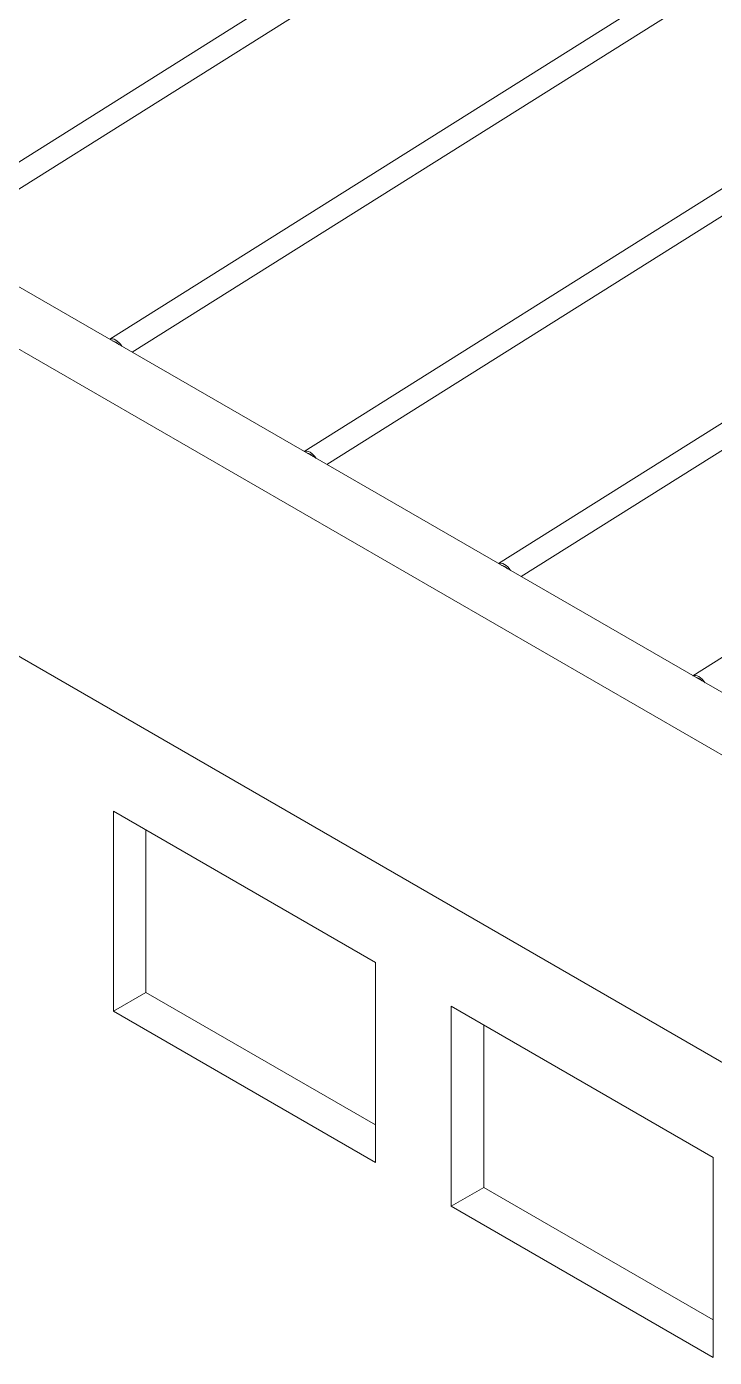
# Model space of a CAD drawing. Header units: millimetres. Extents: x -312439 to 477422, y -331570 to 212570.
# Drawn here: x 393273 to 394648, y 107812 to 110475 of the extents above; entities that cross this region are included whole.
import ezdxf

# ---------------------------------------------------------------- set-up
doc = ezdxf.new("R2010")
doc.units = ezdxf.units.MM

msp = doc.modelspace()

# ---------------------------------------------------------------- linework, layer by layer
at = {"color": 0, "linetype": 'Continuous', "lineweight": 0, "extrusion": (0, 0.816497, 0.57735)}
for p, q in [((395100.151, 111363.077), (393050.413, 110073.952)), ((393095.642, 110047.839), (395136.271, 111331.235)), ((391151.417, 111170.338), (395607.682, 108597.512)), ((395488.86, 111138.656), (393439.121, 109849.531)), ((391043.15, 111107.83), (395499.415, 108535.004)), ((393484.35, 109823.418), (395524.979, 111106.814)), ((395877.568, 110914.235), (393827.829, 109625.11)), ((393873.059, 109598.997), (395913.688, 110882.393)), ((396266.276, 110689.814), (394216.538, 109400.689)), ((394261.767, 109374.576), (396302.396, 110657.972)), ((396654.985, 110465.394), (394605.246, 109176.268)), ((391108.11, 110455.247), (395253.039, 108062.171)), ((393448.073, 109845.27), (393447.321, 109844.797)), ((393836.782, 109620.849), (393836.029, 109620.376)), ((394225.49, 109396.428), (394224.738, 109395.955)), ((394614.198, 109172.007), (394613.446, 109171.534)), ((393446.675, 108905.051), (393970.687, 108602.512)), ((393446.675, 108505), (393446.675, 108905.051)), ((393511.635, 108867.546), (393511.635, 108542.505)), ((393970.687, 108602.512), (393970.687, 108202.462)), ((393446.675, 108505), (393511.635, 108542.505)), ((393511.635, 108542.505), (393970.687, 108277.471)), ((393970.687, 108202.462), (393446.675, 108505)), ((394122.26, 108114.951), (394122.26, 108515.001)), ((394122.26, 108515.001), (394646.272, 108212.463)), ((394187.22, 108477.497), (394187.22, 108152.455)), ((394646.272, 108212.463), (394646.272, 107812.412)), ((394122.26, 108114.951), (394187.22, 108152.455)), ((394187.22, 108152.455), (394646.272, 107887.422)), ((394646.272, 107812.412), (394122.26, 108114.951))]:
    msp.add_line(p, q, dxfattribs=at)
at = {"color": 0, "linetype": 'Continuous', "lineweight": 0}
for centre, major_axis, start_param, end_param in [((393451.973, 109827.123), (-13.741, 21.848), 4.74642789, 6.20646214), ((393451.973, 109827.123), (-11.132, 17.701), 5.07312543, 5.87976459), ((393840.682, 109602.703), (-13.741, 21.848), 4.74642789, 6.20646214), ((393840.682, 109602.703), (-11.132, 17.701), 5.07312543, 5.87976459), ((394229.39, 109378.282), (-13.741, 21.848), 4.74642789, 6.20646214), ((394229.39, 109378.282), (-11.132, 17.701), 5.07312543, 5.87976459), ((394618.098, 109153.861), (-13.741, 21.848), 4.74642789, 6.20646214), ((394618.098, 109153.861), (-11.132, 17.701), 5.07312543, 5.87976459)]:
    msp.add_ellipse(centre, major_axis=major_axis, ratio=0.55101524, start_param=start_param, end_param=end_param, dxfattribs=at)

doc.saveas('drawing.dxf')
